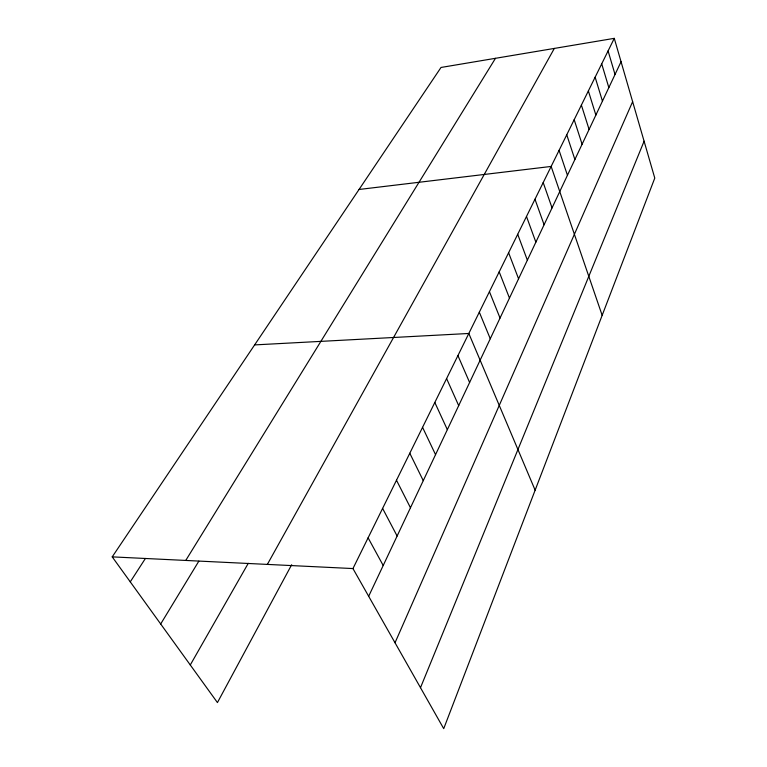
<?xml version="1.0" encoding="UTF-8"?>
<svg xmlns="http://www.w3.org/2000/svg" width="767" height="767" viewBox="0 0 767 767"><rect width="100%" height="100%" fill="white"/><g stroke="black" fill="none" stroke-linecap="round" stroke-linejoin="round"><path stroke-width="1.15" d="M420.498 687.683L644.098 141.205M395.024 642.765L632.631 101.675M368.668 596.285L621.059 61.724M614.281 38.35L654.778 178.088L443.719 728.65L352.954 568.568L614.281 38.35L441.015 67.458L112.222 556.871L217.435 702.582L291.661 564.733M267.357 564.407L554.33 48.426M190.283 664.97L248.259 563.323M160.686 623.993L198.845 561.147M185.748 560.447L495.482 58.311M130.265 581.865L145.414 558.443M359.042 189.478L551.147 166.439L602.162 315.342M254.615 344.91L468.819 333.472L535.136 490.18M112.222 556.871L352.954 568.568M368.102 537.82L383.203 565.49M382.599 508.406L397.124 536.008M396.491 480.238L410.47 507.754M409.789 453.239L423.259 480.65M422.559 427.334L435.541 454.639M434.812 402.474L447.343 429.645M446.595 378.572L458.695 405.609M457.918 355.591L469.615 382.474M479.317 312.179L490.266 338.736M489.432 291.652L500.036 318.046M499.192 271.854L509.461 298.075M508.607 252.746L518.569 278.785M517.706 234.299L527.36 260.157M526.488 216.476L535.865 242.151M534.982 199.238L544.091 224.731M543.199 182.575L552.048 207.876M559.076 150.351L567.446 175.279M566.755 134.781L574.886 159.507M574.186 119.7L582.095 144.234M581.386 105.089L589.085 129.422M588.366 90.918L595.873 115.069M595.134 77.189L602.45 101.139M601.712 63.853L608.835 87.611M608.087 50.919L615.029 74.476"/></g></svg>
